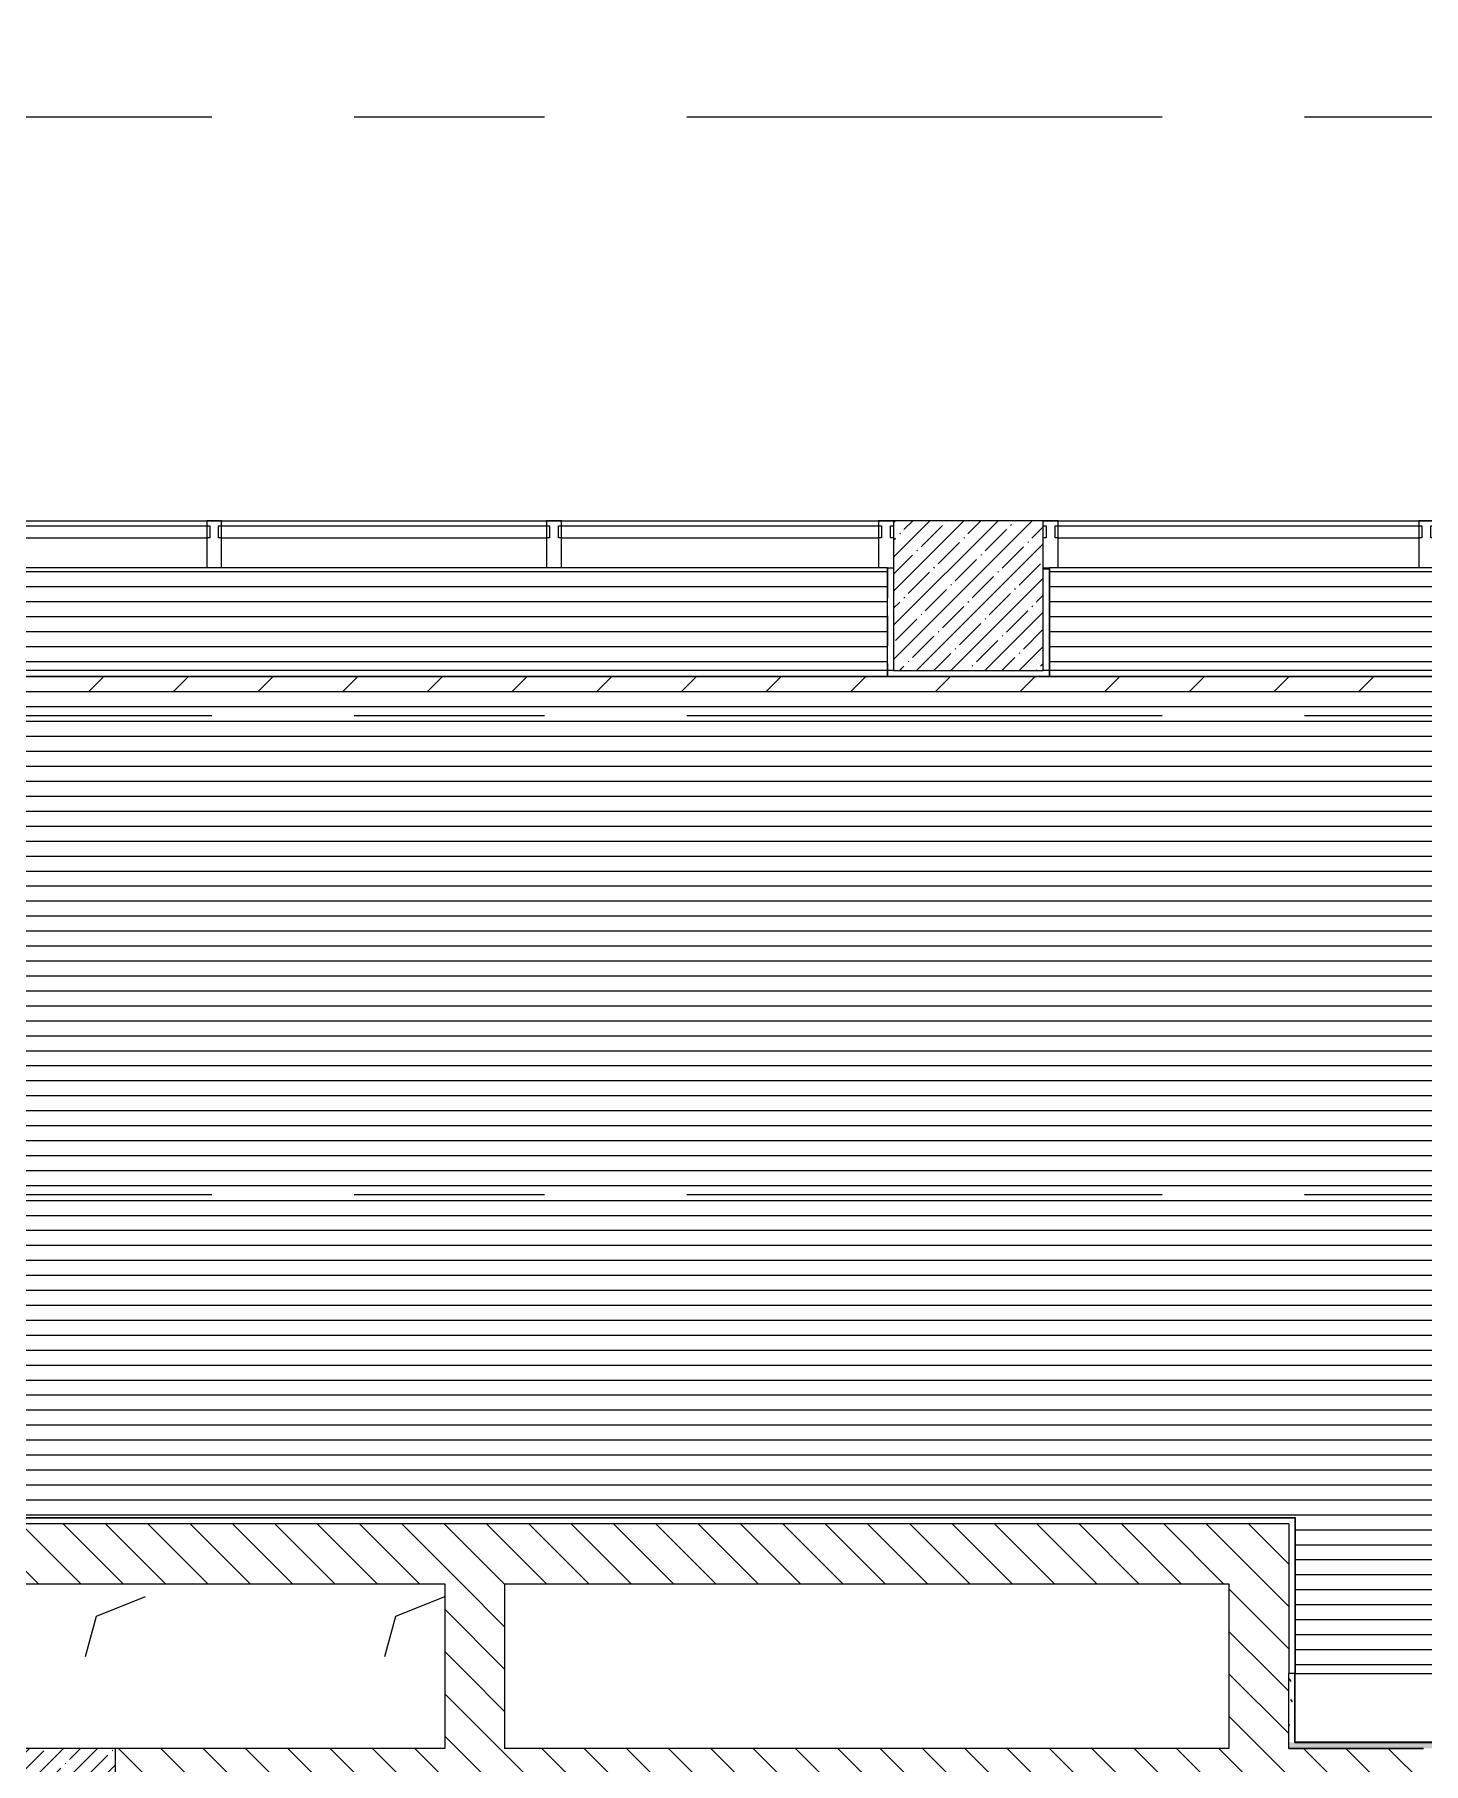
# Model space of a CAD drawing. Header units: millimetres. Extents: x 35378 to 237579, y -8553 to 29000.
# Drawn here: x 75710 to 80350, y 11500 to 17274 of the extents above; entities that cross this region are included whole.
import ezdxf

# ---------------------------------------------------------------- set-up
doc = ezdxf.new("R2010")
doc.units = ezdxf.units.MM
doc.linetypes.add('200_ШТРИХ__ш1_п0_6_', pattern=[160, 100, -60])
doc.linetypes.add('Осевая', pattern=[3175, 635, -476.25, 1587.5, -476.25])
for name, color, linetype, lineweight in [('0-1', 7, 'Continuous', 9), ('A-CLNG', 7, 'Continuous', 9), ('A-CLNG-PATT', 7, 'Continuous', 9), ('A-DETL', 7, 'Continuous', 9), ('A-DETL-MBND', 7, '200_ШТРИХ__ш1_п0_6_', 9), ('A-FLOR', 7, 'Continuous', 9), ('A-GLAZ-CURT', 7, 'Continuous', 9), ('A-GLAZ-CWMG', 7, 'Continuous', 9), ('A-WALL', 7, 'Continuous', 9), ('I-WALL', 7, 'Continuous', 9), ('S-COLS', 7, 'Continuous', 9), ('Оси-2', 7, 'Осевая', 9)]:
    doc.layers.add(name, color=color, linetype=linetype, lineweight=lineweight)
for name, color, linetype, lineweight, true_color in [('A-DETL-GENF-2', 7, 'Continuous', 9, 0x004000), ('A-WALL-3', 7, 'Continuous', 25, 0x3c3c3c), ('A-WALL-FNSH-2', 7, 'Continuous', 13, 0x3c3c3c)]:
    doc.layers.add(name, color=color, linetype=linetype, lineweight=lineweight, true_color=true_color)
pattern_1 = [(135, (0, 0), (-70.71068, -70.71068), [])]
pattern_2 = [(0, (0, 0), (121.92, 30.48), [10.058, -81.382, 10.058, -81.382, -487.68]), (0, (0, 0), (121.92, 30.48), [-182.88, 10.058, -172.822, 10.058, -81.382, -213.36]), (0, (0, 0), (121.92, 30.48), [-457.2, 10.058, -50.902, 10.058, -142.342]), (120, (45.72, 15.24), (-87.356454, 90.345817), [10.058, -81.382, 10.058, -81.382, -487.68]), (120, (45.72, 15.24), (-87.356454, 90.345817), [-182.88, 10.058, -172.822, 10.058, -81.382, -213.36]), (120, (45.72, 15.24), (-87.356454, 90.345817), [-457.2, 10.058, -50.902, 10.058, -142.342]), (240, (60.96, 76.2), (-34.563546, -120.825817), [10.058, -81.382, 10.058, -81.382, -487.68]), (240, (60.96, 76.2), (-34.563546, -120.825817), [-182.88, 10.058, -172.822, 10.058, -81.382, -213.36]), (240, (60.96, 76.2), (-34.563546, -120.825817), [-457.2, 10.058, -50.902, 10.058, -142.342])]
pattern_3 = [(180, (75779.226, 21830.566), (-6e-15, -50), [])]

# ---------------------------------------------------------------- blocks, each defined once
blk = doc.blocks.new('BSC_Колонна _Прямоугольная - 650х500-23287315-План потолков с обозначением видов отделки и геометрии 1 этажа в осях 12-23')
at = {"layer": 'S-COLS'}
h = blk.add_hatch(dxfattribs=at)
h.set_pattern_fill('FP_34', color=256, style=0, pattern_type=2)
h.set_pattern_definition([(135, (11225, -75730), (-57.02463, -57.02463), []), (135, (11225, -75672.975), (-57.02463, -57.02463), [100.806, -20.161, 3.353, -16.808])])
h.paths.add_polyline_path([(325, -250), (325, 250), (-325, 250), (-325, -250)])
for p, q in [((325, 250), (-325, 250)), ((-325, 250), (-325, -250)), ((325, -250), (325, 250)), ((-325, -250), (325, -250))]:
    blk.add_line(p, q, dxfattribs=at)
blk = doc.blocks.new('BSC_Колонна _Прямоугольная - 500х500-V28-План потолков с обозначением видов отделки и геометрии 1 этажа в осях 12-23')
at = {"layer": 'S-COLS'}
h = blk.add_hatch(dxfattribs=at)
h.set_pattern_fill('FP_38', color=256, style=0, pattern_type=2)
h.set_pattern_definition([(45, (-78830, -15400), (-57.02463, 57.02463), []), (45, (-78772.975, -15400), (-57.02463, 57.02463), [100.806, -20.161, 3.353, -16.808])])
h.paths.add_polyline_path([(-250, -250), (250, -250), (250, 250), (-250, 250)])
for p, q in [((250, 250), (-250, 250)), ((-250, 250), (-250, -250)), ((250, -250), (250, 250)), ((-250, -250), (250, -250))]:
    blk.add_line(p, q, dxfattribs=at)
blk = doc.blocks.new('Прямоугольный импост - Импост структурный с накладкой - 160мм-23562328-План потолков с обозначением видов отделки и геометрии 1 этажа в осях 12-23')
at = {"layer": 'A-GLAZ-CWMG'}
for p, q in [((77470, 15633), (77470, 15650)), ((77470, 15650), (78530, 15650)), ((78530, 15650), (78530, 15633)), ((77470, 15593), (77470, 15633)), ((77470, 15633), (78530, 15633)), ((77470, 15493), (77470, 15593)), ((77470, 15593), (78530, 15593)), ((78530, 15633), (78530, 15593)), ((78530, 15593), (78530, 15493))]:
    blk.add_line(p, q, dxfattribs=at)
blk = doc.blocks.new('Прямоугольный импост - Импост структурный с накладкой - 160мм-30335138-План потолков с обозначением видов отделки и геометрии 1 этажа в осях 12-23')
at = {"layer": 'A-GLAZ-CWMG'}
for p, q in [((-50, 40), (-50, 140)), ((-21, 140), (0, 140)), ((-40, 40), (-50, 40)), ((-50, -17), (-50, 0)), ((-50, 0), (-40, 0)), ((-40, 0), (-40, 40)), ((0, 40), (-10, 40)), ((-10, 40), (-10, 0)), ((0, -17), (-50, -17)), ((-10, 0), (0, 0))]:
    blk.add_line(p, q, dxfattribs=at)
blk = doc.blocks.new('Прямоугольный импост - Импост структурный с накладкой - 160мм-23562330-План потолков с обозначением видов отделки и геометрии 1 этажа в осях 12-23')
at = {"layer": 'A-GLAZ-CWMG'}
for p, q in [((75200, 15633), (75200, 15650)), ((75200, 15650), (76285, 15650)), ((76285, 15650), (76285, 15633)), ((75200, 15593), (75200, 15633)), ((75200, 15633), (76285, 15633)), ((75200, 15593), (76285, 15593)), ((75200, 15493), (75200, 15592.9)), ((76285, 15633), (76285, 15593)), ((76285, 15593), (76285, 15493))]:
    blk.add_line(p, q, dxfattribs=at)
blk = doc.blocks.new('Прямоугольный импост - Импост структурный с накладкой - 160мм-30335135-План потолков с обозначением видов отделки и геометрии 1 этажа в осях 12-23')
at = {"layer": 'A-GLAZ-CWMG'}
for p, q in [((-25, 40), (-25, 140)), ((25, 140), (25, 40)), ((-15, 40), (-25, 40)), ((-25, -17), (-25, 0)), ((-25, 0), (-15, 0)), ((-15, 0), (-15, 40)), ((25, 40), (15, 40)), ((15, 40), (15, 0)), ((25, -17), (-25, -17)), ((15, 0), (25, 0)), ((25, 0), (25, -17))]:
    blk.add_line(p, q, dxfattribs=at)
blk = doc.blocks.new('Прямоугольный импост - Импост структурный с накладкой - 160мм-V37-План потолков с обозначением видов отделки и геометрии 1 этажа в осях 12-23')
at = {"layer": 'A-GLAZ-CWMG'}
for p, q in [((-50, 140), (-50, 40)), ((0, 140), (-20, 140)), ((-50, 40), (-40, 40)), ((-40, 40), (-40, 0)), ((-10, 0), (-10, 40)), ((-10, 40), (0, 40)), ((0, 0), (-10, 0)), ((-40, 0), (-50, 0)), ((-50, 0), (-50, -17)), ((-50, -17), (0, -17))]:
    blk.add_line(p, q, dxfattribs=at)
blk = doc.blocks.new('Прямоугольный импост - Импост структурный с накладкой - 160мм-23562110-План потолков с обозначением видов отделки и геометрии 1 этажа в осях 12-23')
at = {"layer": 'A-GLAZ-CWMG'}
for p, q in [((79130, 15633), (79130, 15650)), ((79130, 15650), (80335, 15650)), ((80335, 15650), (80335, 15633)), ((79130, 15593), (79130, 15633)), ((79130, 15633), (80335, 15633)), ((79130, 15493), (79130, 15593)), ((79130, 15593), (80335, 15593)), ((80335, 15633), (80335, 15593)), ((80335, 15593), (80335, 15493))]:
    blk.add_line(p, q, dxfattribs=at)
blk = doc.blocks.new('Прямоугольный импост - Импост структурный с накладкой - 160мм-30335136-План потолков с обозначением видов отделки и геометрии 1 этажа в осях 12-23')
at = {"layer": 'A-GLAZ-CWMG'}
for p, q in [((-25, 40), (-25, 140)), ((25, 140), (25, 40)), ((-15, 40), (-25, 40)), ((-25, -17), (-25, 0)), ((-25, 0), (-15, 0)), ((-15, 0), (-15, 40)), ((25, 40), (15, 40)), ((15, 40), (15, 0)), ((25, -17), (-25, -17)), ((15, 0), (25, 0)), ((25, 0), (25, -17))]:
    blk.add_line(p, q, dxfattribs=at)
blk = doc.blocks.new('Системная панель - Стекло - 40мм-V47-План потолков с обозначением видов отделки и геометрии 1 этажа в осях 12-23')
at = {"layer": 'A-GLAZ-CURT'}
h = blk.add_hatch(dxfattribs=at)
h.set_pattern_fill('FP_55', color=256, style=0, pattern_type=2)
h.set_pattern_definition([(63.435, (-75488.5, -15506), (-1022.33, 3066.99), [1270, -762, 1270, -762, -1615.61]), (63.435, (-75488.5, -15506), (-1022.33, 3066.99), [-4064, 508, -1107.61]), (63.435, (-75552, -15442.5), (-1022.33, 3066.99), [1016, -1270, 762, -762, -1869.61]), (63.435, (-75552, -15442.5), (-1022.33, 3066.99), [-3810, 889, -980.61]), (63.435, (-75552, -15252), (-1022.33, 3066.99), [762, -1524, 508, -762, -2123.61]), (63.435, (-75552, -15252), (-1022.33, 3066.99), [-3556, 1143, -980.61]), (63.435, (-75361.5, -15442.5), (-1022.33, 3066.99), [762, -1524, 635, -25618.6]), (63.435, (-75171, -15252), (-1022.33, 3066.99), [381, -1905, 254, -25999.6]), (63.435, (-75488.5, -14934.5), (-1022.33, 3066.99), [254, -1905, 254, -1016, -2250.61]), (63.435, (-75488.5, -14934.5), (-1022.33, 3066.99), [-3429, 635, -1615.61]), (63.435, (-74345.5, -15125), (-1022.33, 3066.99), [1270, -1905, 1524, -1006.01]), (63.435, (-74345.5, -15315.5), (-1022.33, 3066.99), [1778, -1270, 1905, -752.01]), (63.435, (-74218.5, -15252), (-1022.33, 3066.99), [2032, -1016, 1524, -1107.61]), (63.435, (-74028, -15061.5), (-1022.33, 3066.99), [1270, -1778, 1016, -1615.61]), (63.435, (-74218.5, -14680.5), (-1022.33, 3066.99), [635, -2540, 762, -1742.61]), (63.435, (-73837.5, -14871), (-1022.33, 3066.99), [508, -2540, 508, -2123.61])])
h.paths.add_polyline_path([(552.5, -40), (552.5, 0), (542.5, 0), (542.5, -40)])
h.paths.add_polyline_path([(-544.3, -40), (-542.5, -40), (-542.5, 0), (-552.5, 0), (-552.5, -40)])
blk = doc.blocks.new('Системная панель - Стекло - 40мм-V49-План потолков с обозначением видов отделки и геометрии 1 этажа в осях 12-23')
at = {"layer": 'A-GLAZ-CURT'}
h = blk.add_hatch(dxfattribs=at)
h.set_pattern_fill('FP_56', color=256, style=0, pattern_type=2)
h.set_pattern_definition([(63.435, (-77746, -15506), (-1022.33, 3066.99), [1270, -762, 1270, -762, -1615.61]), (63.435, (-77746, -15506), (-1022.33, 3066.99), [-4064, 508, -1107.61]), (63.435, (-77809.5, -15442.5), (-1022.33, 3066.99), [1016, -1270, 762, -762, -1869.61]), (63.435, (-77809.5, -15442.5), (-1022.33, 3066.99), [-3810, 889, -980.61]), (63.435, (-77809.5, -15252), (-1022.33, 3066.99), [762, -1524, 508, -762, -2123.61]), (63.435, (-77809.5, -15252), (-1022.33, 3066.99), [-3556, 1143, -980.61]), (63.435, (-77619, -15442.5), (-1022.33, 3066.99), [762, -1524, 635, -25618.6]), (63.435, (-77428.5, -15252), (-1022.33, 3066.99), [381, -1905, 254, -25999.6]), (63.435, (-77746, -14934.5), (-1022.33, 3066.99), [254, -1905, 254, -1016, -2250.61]), (63.435, (-77746, -14934.5), (-1022.33, 3066.99), [-3429, 635, -1615.61]), (63.435, (-76603, -15125), (-1022.33, 3066.99), [1270, -1905, 1524, -1006.01]), (63.435, (-76603, -15315.5), (-1022.33, 3066.99), [1778, -1270, 1905, -752.01]), (63.435, (-76476, -15252), (-1022.33, 3066.99), [2032, -1016, 1524, -1107.61]), (63.435, (-76285.5, -15061.5), (-1022.33, 3066.99), [1270, -1778, 1016, -1615.61]), (63.435, (-76476, -14680.5), (-1022.33, 3066.99), [635, -2540, 762, -1742.61]), (63.435, (-76095, -14871), (-1022.33, 3066.99), [508, -2540, 508, -2123.61])])
h.paths.add_polyline_path([(540, -40), (540, 0), (530, 0), (530, -40)])
h.paths.add_polyline_path([(-540, -40), (-530, -40), (-530, 0), (-540, 0)])
blk = doc.blocks.new('Прямоугольный импост - Импост структурный с накладкой - 160мм-23562334-План потолков с обозначением видов отделки и геометрии 1 этажа в осях 12-23')
at = {"layer": 'A-GLAZ-CWMG'}
for p, q in [((76335, 15633), (76335, 15650)), ((76335, 15650), (77420, 15650)), ((77420, 15650), (77420, 15633)), ((76335, 15593), (76335, 15633)), ((76335, 15633), (77420, 15633)), ((76335, 15493), (76335, 15593)), ((76335, 15593), (77420, 15593)), ((77420, 15633), (77420, 15593)), ((77420, 15593), (77420, 15493))]:
    blk.add_line(p, q, dxfattribs=at)

msp = doc.modelspace()

# ---------------------------------------------------------------- hatches: boundary and pattern name
at = {"layer": 'A-CLNG-PATT'}
h = msp.add_hatch(dxfattribs=at)
h.set_pattern_fill('FP_66', color=256, style=0, pattern_type=2)
h.set_pattern_definition(pattern_3)
h.paths.add_polyline_path([(82305.4, 11800), (83549, 11800), (83549, 11901), (84459, 11901), (84459, 15129), (84179, 15130), (84179, 15150), (79101, 15150), (79101, 15129), (78559, 15130), (78559, 15150), (74061, 15150), (74061, 15129), (73922, 15128.2), (73786.8, 15091.9), (73786.7, 15129), (73522, 15130), (73522, 15392.8), (73485.6, 15392.7), (73522, 15528), (73522, 15671), (73540, 15671), (73540, 18579), (73519, 18579), (73519, 19121), (74061, 19121), (74061, 19100), (78559, 19100), (78559, 19121), (79101, 19121), (79101, 19100), (84179, 19100), (84179, 19121), (84700, 19121), (84700, 22679), (83004, 22679), (83004, 26879), (81171, 26879), (81171, 26579), (81150, 26579), (81150, 23220), (81170, 23220), (81170, 22680), (80630, 22680), (80630, 23220), (80650, 23220), (80650, 26579), (80629, 26579), (80629, 26879), (77271, 26879), (77271, 26579), (77250, 26579), (77250, 23220), (77270, 23220), (77270, 22680), (76730, 22680), (76730, 23220), (76750, 23220), (76750, 26579), (76729, 26579), (76729, 26879), (74061, 26879), (74061, 26579), (74040, 26579), (74040, 23220), (74060, 23220), (74060, 22680), (73520, 22680), (73520, 23220), (73540, 23220), (73540, 26579), (73519, 26579), (73519, 26879), (70831, 26879), (70831, 26579), (70810, 26579), (70810, 23220), (70830, 23220), (70830, 22680), (70290, 22680), (70290, 23220), (70310, 23220), (70310, 26579), (70289, 26579), (70289, 26879), (66781, 26879), (66781, 13621), (68671, 13621), (68671, 11920), (70289, 11920), (70289, 12221), (70310, 12221), (70310, 15130), (70290, 15130), (70290, 15670), (70310, 15670), (70310, 20630), (70290, 20630), (70290, 21170), (70830, 21170), (70830, 20630), (70810, 20630), (70810, 15670), (70830, 15670), (70830, 15130), (70810, 15130), (70810, 12221), (70831, 12221), (70831, 11920), (73519, 11920), (73519, 12321), (79921, 12321), (79921, 11800), (80837.5, 11800)])
h.paths.add_polyline_path([(73522.2, 14728), (73485.9, 14863.2), (73558.4, 14863.3)])
h.paths.add_polyline_path([(73257.3, 15091.6), (73122, 15127.8), (73257.2, 15164.1), (73257.2, 15129.1)])
h.paths.add_polyline_path([(84970, 19121), (84970, 22679), (84750, 22679), (84750, 19121)])
h = msp.add_hatch(color=256, dxfattribs=at)
h.paths.add_polyline_path([(68670, 11920), (68671, 11920), (68670, 12221)])
h.paths.add_polyline_path([(70830, 11920), (70831, 11920), (70830, 12221)])
h.paths.add_polyline_path([(79100, 15129), (79101, 15130), (79100, 15130)])
h.paths.add_polyline_path([(79100, 19100), (79101, 19100), (79100, 19118.7)])
h.paths.add_polyline_path([(81169, 22680), (81170, 22680), (81169, 23218)])
h.paths.add_polyline_path([(77269, 22680), (77270, 22680), (77269, 22682.8)])
h.paths.add_polyline_path([(74059, 22680), (74060, 22680.2), (74059, 23218.7)])
h.paths.add_polyline_path([(81170, 26579), (81171, 26580), (81170, 26580)])
h.paths.add_polyline_path([(74060, 26579), (74061, 26579.1), (74060, 26825.2)])
h = msp.add_hatch(dxfattribs=at)
h.set_pattern_fill('FP_66', color=256, style=0, pattern_type=2)
h.set_pattern_definition(pattern_3)
h.paths.add_polyline_path([(70810, 12221), (70810, 15130), (70310, 15130), (70310, 12221), (70806.8, 12221)])
h.paths.add_polyline_path([(79394, 15150), (84179, 15151), (84179, 15493), (79101, 15493), (79101, 15150), (79369.6, 15150)])
h.paths.add_polyline_path([(77901.7, 15150), (78559, 15150), (78559, 15493), (74061, 15493), (74061, 15150), (76433.8, 15150)])
h.paths.add_polyline_path([(70562.1, 15670), (70810, 15670), (70810, 20630), (70310, 20630), (70310, 15670), (70312, 15670)])
h.paths.add_polyline_path([(73883, 15671), (73883, 18579), (73540, 18579), (73540, 15671), (73864.9, 15671)])
h.paths.add_polyline_path([(84160, 18747), (84179, 18747), (84179, 19100), (79101, 19100), (79101, 18747), (84150, 18747)])
h.paths.add_polyline_path([(78559, 18747), (78559, 19100), (74061, 19100), (74061, 18747), (78540, 18747)])
h.paths.add_polyline_path([(80650, 23220), (81150, 23220), (81150, 26579), (80650, 26579), (80650, 25274.9)])
h.paths.add_polyline_path([(77250, 23220), (77250, 26579), (76750, 26579), (76750, 23220), (76752.9, 23220)])
h.paths.add_polyline_path([(74040, 23220), (74040, 26579), (73540, 26579), (73540, 23220), (73542.9, 23220)])
h.paths.add_polyline_path([(70810, 23220), (70810, 26579), (70310, 26579), (70310, 23220), (70562.1, 23220)])
h = msp.add_hatch(color=256, dxfattribs=at)
h.paths.add_polyline_path([(79100, 15150), (79101, 15150), (79100, 15401)])
h.paths.add_polyline_path([(79100, 18747), (79101, 18747.1), (79100, 18849)])
h.paths.add_polyline_path([(74060, 18747), (74061, 18747), (74060, 19073.8)])
at = {"layer": 'A-DETL-GENF-2'}
h = msp.add_hatch(dxfattribs=at)
h.set_pattern_fill('FP_71', color=256, style=0, pattern_type=2)
h.set_pattern_definition([(45, (0, 0), (-141.42136, 141.42136), [])])
h.paths.add_polyline_path([(84460, 15080), (84460, 15130), (73915.4, 15130), (73922, 15128.2), (73786.8, 15091.9), (73786.7, 15130), (73257.2, 15130), (73257.3, 15091.6), (73122, 15127.8), (73130.3, 15130), (66780, 15130), (66780, 15080), (83773.4, 15080)])
at = {"layer": 'I-WALL'}
h = msp.add_hatch(dxfattribs=at)
h.set_pattern_fill('FP_21', color=256, style=0, pattern_type=2)
h.set_pattern_definition(pattern_1)
h.paths.add_polyline_path([(79700, 12100), (79700, 12300), (73540, 12300), (73540, 12100), (79369.6, 12100)])
h = msp.add_hatch(dxfattribs=at)
h.set_pattern_fill('FP_21', color=256, style=0, pattern_type=2)
h.set_pattern_definition(pattern_1)
h.paths.add_polyline_path([(79700, 11800), (79900, 11800), (79900, 12300), (79700, 12300), (79700, 11839.1)])
h = msp.add_hatch(dxfattribs=at)
h.set_pattern_fill('FP_21', color=256, style=0, pattern_type=2)
h.set_pattern_definition(pattern_1)
h.paths.add_polyline_path([(77080.5, 11800), (77280.5, 11800), (77280.5, 12100), (77080.5, 12100)])
h = msp.add_hatch(dxfattribs=at)
h.set_pattern_fill('FP_21', color=256, style=0, pattern_type=2)
h.set_pattern_definition(pattern_1)
h.paths.add_polyline_path([(77080.5, 11550), (77280.5, 11550), (77280.5, 11800), (77080.5, 11800)])
h = msp.add_hatch(dxfattribs=at)
h.set_pattern_fill('FP_21', color=256, style=0, pattern_type=2)
h.set_pattern_definition(pattern_1)
h.paths.add_polyline_path([(79900, 11550), (79900, 11800), (79700, 11800), (79700, 11550)])
h = msp.add_hatch(dxfattribs=at)
h.set_pattern_fill('FP_57', color=256, style=0, pattern_type=2)
h.set_pattern_definition(pattern_2)
h.paths.add_polyline_path([(79920, 11570), (79920, 11800), (79900, 11799.4), (79900, 11570)])
h = msp.add_hatch(dxfattribs=at)
h.set_pattern_fill('FP_21', color=256, style=0, pattern_type=2)
h.set_pattern_definition(pattern_1)
h.paths.add_polyline_path([(80350, 11350), (80350, 11550), (75980, 11550), (75980, 11350), (80330, 11350)])
h = msp.add_hatch(dxfattribs=at)
h.set_pattern_fill('FP_57', color=256, style=0, pattern_type=2)
h.set_pattern_definition(pattern_2)
h.paths.add_polyline_path([(83550, 11550), (83550, 11570), (79900, 11570), (79900, 11550), (82305.4, 11550)])

# ---------------------------------------------------------------- linework, layer by layer
at = {"layer": '0-1'}
for p, q in [((75916.8, 11992.2), (76080.5, 12057)), ((76916.8, 11992.2), (77080.5, 12057)), ((75880.5, 11857), (75916.8, 11992.2)), ((76880.5, 11857), (76916.8, 11992.2))]:
    msp.add_line(p, q, dxfattribs=at)
at = {"layer": 'A-CLNG'}
for p, q in [((78559, 15493), (74061, 15493)), ((78559, 15130), (78559, 15493)), ((79100, 15493), (79100, 15130)), ((84179, 15493), (79101, 15493)), ((79101, 15493), (79101, 15130)), ((79101, 15129), (78559, 15129)), ((73519, 12321), (79921, 12321)), ((79921, 12321), (79921, 11800)), ((79921, 11800), (83549, 11800))]:
    msp.add_line(p, q, dxfattribs=at)
at = {"layer": 'A-DETL'}
for p, q in [((84460, 15130), (73915.4, 15130)), ((66780, 15080), (84460, 15080))]:
    msp.add_line(p, q, dxfattribs=at)
at = {"layer": 'A-DETL-MBND'}
for p, q in [((78560, 15130), (78560, 15493)), ((78560, 15493), (78560, 15130)), ((79080, 15490), (79100, 15490)), ((79100, 15130), (78559, 15130))]:
    msp.add_line(p, q, dxfattribs=at)
at = {"layer": 'A-FLOR'}
for p, q in [((74040, 15650), (78580, 15650)), ((79080, 15650), (84200, 15650)), ((78580, 15150), (74040, 15150)), ((84200, 15150), (79080, 15150))]:
    msp.add_line(p, q, dxfattribs=at)
at = {"layer": 'A-WALL'}
for p, q in [((79900, 11550), (79900, 11800)), ((80350, 11550), (79900, 11550)), ((79900, 11550), (80350, 11550))]:
    msp.add_line(p, q, dxfattribs=at)
at = {"layer": 'A-WALL-3'}
for p, q in [((79900, 12300), (73540, 12300)), ((79900, 12300), (79900, 11800)), ((75680, 12100), (77080.5, 12100)), ((77080.5, 12100), (77080.5, 11550)), ((77280.5, 12100), (79700, 12100)), ((77280.5, 12100), (77280.5, 11550)), ((79700, 12100), (79700, 11550)), ((79920, 11570), (79920, 11800)), ((77080.5, 11550), (75980, 11550)), ((79700, 11550), (77280.5, 11550)), ((79920, 11570), (83550, 11570))]:
    msp.add_line(p, q, dxfattribs=at)
at = {"layer": 'A-WALL-FNSH-2'}
for p, q in [((79921, 11571), (79921, 11800)), ((83549, 11571), (79921, 11571))]:
    msp.add_line(p, q, dxfattribs=at)
at = {"layer": 'I-WALL'}
for p, q in [((78559, 15130), (79100, 15130)), ((73520, 12320), (79920, 12320)), ((79920, 12320), (79920, 11800)), ((79920, 11800), (79900, 11800))]:
    msp.add_line(p, q, dxfattribs=at)
at = {"layer": 'Оси-2'}
for p, q in [((38678.1, 17000), (82214, 17000)), ((38678.1, 15000), (81614, 15000)), ((38678.1, 13400), (81614, 13400))]:
    msp.add_line(p, q, dxfattribs=at)

# ---------------------------------------------------------------- block references
at = {"layer": 'A-GLAZ-CURT'}
for name, p in [('Системная панель - Стекло - 40мм-V47-План потолков с обозначением видов отделки и геометрии 1 этажа в осях 12-23', (75742.5, 15633)), ('Системная панель - Стекло - 40мм-V49-План потолков с обозначением видов отделки и геометрии 1 этажа в осях 12-23', (78000, 15633))]:
    msp.add_blockref(name, p, dxfattribs=at)
at = {"layer": 'A-GLAZ-CWMG'}
for name in ['Прямоугольный импост - Импост структурный с накладкой - 160мм-23562330-План потолков с обозначением видов отделки и геометрии 1 этажа в осях 12-23', 'Прямоугольный импост - Импост структурный с накладкой - 160мм-23562334-План потолков с обозначением видов отделки и геометрии 1 этажа в осях 12-23', 'Прямоугольный импост - Импост структурный с накладкой - 160мм-23562328-План потолков с обозначением видов отделки и геометрии 1 этажа в осях 12-23', 'Прямоугольный импост - Импост структурный с накладкой - 160мм-23562110-План потолков с обозначением видов отделки и геометрии 1 этажа в осях 12-23']:
    msp.add_blockref(name, (0, 0), dxfattribs=at)
at = {"layer": 'A-GLAZ-CWMG', "extrusion": (0, 0, -1), "rotation": 180}
for name, p in [('Прямоугольный импост - Импост структурный с накладкой - 160мм-30335135-План потолков с обозначением видов отделки и геометрии 1 этажа в осях 12-23', (-76310, 15633)), ('Прямоугольный импост - Импост структурный с накладкой - 160мм-30335136-План потолков с обозначением видов отделки и геометрии 1 этажа в осях 12-23', (-77445, 15633)), ('Прямоугольный импост - Импост структурный с накладкой - 160мм-30335138-План потолков с обозначением видов отделки и геометрии 1 этажа в осях 12-23', (-78580, 15633)), ('Прямоугольный импост - Импост структурный с накладкой - 160мм-30335136-План потолков с обозначением видов отделки и геометрии 1 этажа в осях 12-23', (-80360, 15633))]:
    msp.add_blockref(name, p, dxfattribs=at)
at = {"layer": 'A-GLAZ-CWMG', "rotation": 180}
msp.add_blockref('Прямоугольный импост - Импост структурный с накладкой - 160мм-V37-План потолков с обозначением видов отделки и геометрии 1 этажа в осях 12-23', (79080, 15633), dxfattribs=at)
at = {"layer": 'S-COLS'}
msp.add_blockref('BSC_Колонна _Прямоугольная - 500х500-V28-План потолков с обозначением видов отделки и геометрии 1 этажа в осях 12-23', (78830, 15400), dxfattribs=at)
at = {"layer": 'S-COLS', "rotation": 270.0000000000007}
msp.add_blockref('BSC_Колонна _Прямоугольная - 650х500-23287315-План потолков с обозначением видов отделки и геометрии 1 этажа в осях 12-23', (75730, 11225), dxfattribs=at)

doc.saveas('drawing.dxf')
